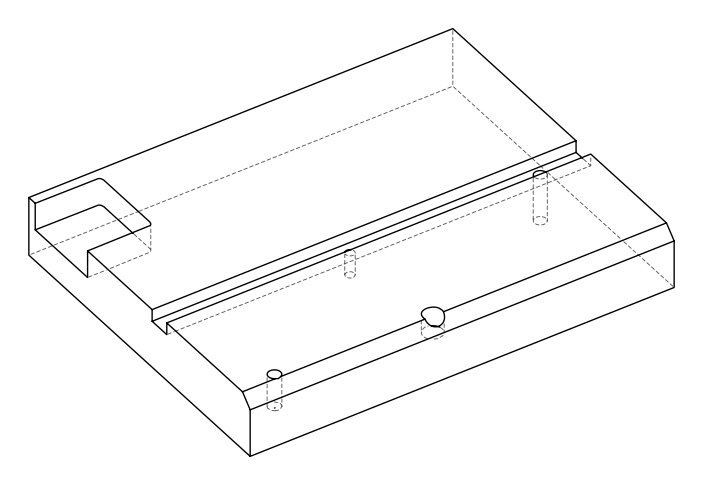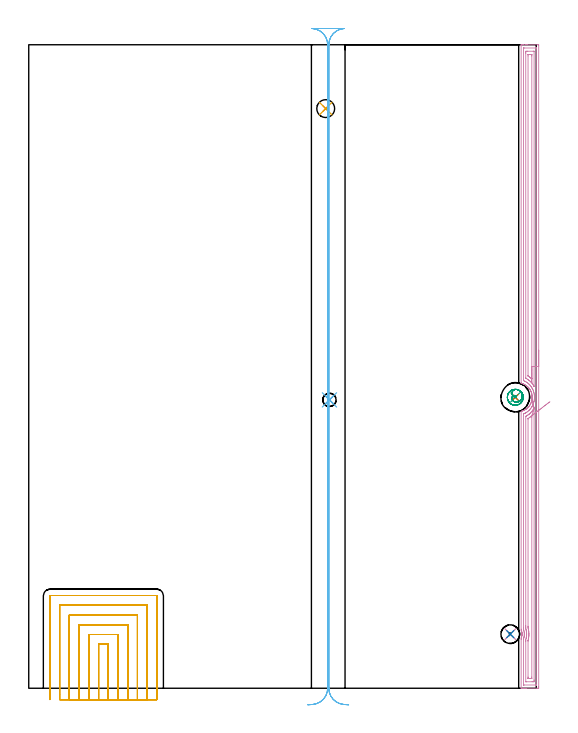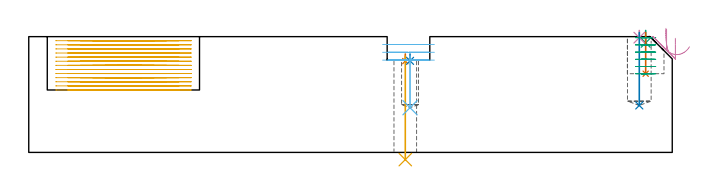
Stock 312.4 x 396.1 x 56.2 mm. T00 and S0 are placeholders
(PLAN: 12 operations, 8 tool changes, 51.6 min)
(1 SPOT_DRILL | STEP1HOLE | NXT0321_9005460120000 | 0.03 min | 1184 mm3)
(2 SPOT_DRILL_1 | STEP1POCKET | NXT0321_9005460120000 | 0.03 min | 1169 mm3)
(3 SPOT_DRILL_2 | STEP1POCKET_1 | NXT0321_9005460120000 | 0.05 min | 183 mm3)
(4 SPOT_DRILL_3 | STEP1POCKET_2 | NXT0321_9005460120000 | 0.03 min | 1 mm3)
(5 DRILL_THROUGH_HOLE_INTO_CENTER | STEP1HOLE | NXT0301_081 | 0.21 min | 4319 mm3)
(6 DRILL_BLIND_HOLE_INTO_CENTER | STEP1POCKET | NXT0301_053 | 0.1 min | 1188 mm3)
(7 DRILL_BLIND_HOLE_INTO_CENTER_1 | STEP1POCKET_1 | NXT0301_128 | 0.08 min | 1727 mm3)
(8 DRILL_BLIND_HOLE_INTO_CENTER_2 | STEP1POCKET_2 | NXT0301_086 | 0.14 min | 3309 mm3)
(9 MILL_ROUGH_BLIND_HOLE_CONTOUR | STEP1POCKET_1 | NXT0201_009 | Spiral | 1.42 min | 2563 mm3)
(10 AREA_MILL | FG_CHAMFER_SURFACE | UGT0205_001 | 12.92 min | 22854 mm3)
(11 MILL_SLOT | SLOT_PARTIAL_RECTANGULAR | NXT0201_009 | Follow Part, ap 2, ae 75% | 31.23 min | 116755 mm3)
(12 MILL_RECTANGULAR_SLOT | SLOT_RECTANGULAR | UGT0201_104 | Follow Part, ap 5, ae 75% | 5.32 min | 91075 mm3)
(TOOL NXT0321_9005460120000 | NC Spot Drill, 142deg, 12mm, Carbide, Uncoated | D12 PA142 FL30 Z2)
(TOOL NXT0301_081 | Carbide Drill 11mm [860.1-1100-033A1-MM 2214] | D11 PA140 FL55 Z2)
(TOOL NXT0301_053 | Carbide Drill 8.2mm [860.1-0820-025A1-MM 2214] | D8.2 PA140 FL47 Z2)
(TOOL NXT0301_128 | Carbide Drill 12mm [861.1-1200-036A1-GP GC34] | D12 PA150 FL37.4 Z2)
(TOOL NXT0301_086 | Carbide Drill 11.5mm [860.1-1150-035A1-MM 2214] | D11.5 PA140 FL55 Z2)
(TOOL NXT0201_009 | ENDMILL 8mm [2P460-0800-NA 1630] | D8 FL26 Z6)
(TOOL UGT0205_001 | Chamfer Mill 20 x 3 x 45 deg. | D20 FL50 Z2)
(TOOL UGT0201_104 | End Mill 20 mm | D20 FL22 Z2)
(OP 1 SPOT_DRILL)
G17 G21 G94 G90
T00 M6
G54
G17 G0 G90 X182.8 Y356.8 S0 M3
G43 Z66.2 H0
G94 G81 G98 Z44.327 F250. R47.8
G80
M5
M2
(OP 2 SPOT_DRILL_1)
G17 G21 G94 G90
T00 M6
G54
G17 G0 G90 X185.1 Y177.5 S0 M3
G43 Z66.2 H0
G94 G81 G98 Z44.447 F250. R47.8
G80
M5
M2
(OP 3 SPOT_DRILL_2)
G17 G21 G94 G90
T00 M6
G54
G17 G0 G90 X299.5 Y179.1 S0 M3
G43 Z66.2 H0
G94 G81 G98 Z53.2 F250. R59.2
G80
M5
M2
(OP 4 SPOT_DRILL_3)
G17 G21 G94 G90
T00 M6
G54
G17 G0 G90 X296.4 Y33.3 S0 M3
G43 Z66.2 H0
G94 G81 G98 Z55.705 F250. R59.2
G80
M5
M2
(OP 5 DRILL_THROUGH_HOLE_INTO_CENTER)
G17 G21 G94 G90
T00 M6
G54
G17 G0 G90 X182.8 Y356.8 S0 M3
G43 Z66.2 H1
G94 G73 G98 Z-3.502 F250. Q9.66 R46.8
G80
M5
M2
(OP 6 DRILL_BLIND_HOLE_INTO_CENTER)
G17 G21 G94 G90
T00 M6
G54
G17 G0 G90 X185.1 Y177.5 S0 M3
G43 Z66.2 H1
G94 G81 G98 Z21.7 F250. R46.8
G80
M5
M2
(OP 7 DRILL_BLIND_HOLE_INTO_CENTER_1)
G17 G21 G94 G90
T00 M6
G54
G17 G0 G90 X299.5 Y179.1 S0 M3
G43 Z66.2 H1
G94 G81 G98 Z38.2 F250. R58.2
G80
M5
M2
(OP 8 DRILL_BLIND_HOLE_INTO_CENTER_2)
G17 G21 G94 G90
T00 M6
G54
G17 G0 G90 X296.4 Y33.3 S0 M3
G43 Z66.2 H1
G94 G81 G98 Z22.8 F250. R58.2
G80
M5
M2
(OP 9 MILL_ROUGH_BLIND_HOLE_CONTOUR)
G17 G21 G94 G90
T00 M6
G54
G17 G0 G90 X299.5 Y179.1 S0 M3
G43 Z66.2 H1
Z55.7
G94 G3 X299.775 Y180.028 R0.505 F250.
X298.13 Y179.99 R1.458
X297.531 Y177.749 R1.83
X300.829 Y176.116 R2.904
X303.781 Y180.112 R3.82
X300.267 Y183.94 R4.179
X294.66 Y179.867 R4.9
X300.267 Y183.94 R-4.9
X297.463 Y181.903 R2.45
X299.5 Y179.1 R2.45
G0 Z52.2
G3 X299.775 Y180.028 R0.505
X298.13 Y179.99 R1.458
X297.531 Y177.749 R1.83
X300.829 Y176.116 R2.904
X303.781 Y180.112 R3.82
X300.267 Y183.94 R4.179
X294.66 Y179.867 R4.9
X300.267 Y183.94 R-4.9
X297.463 Y181.903 R2.45
X299.5 Y179.1 R2.45
G0 Z48.7
G3 X299.775 Y180.028 R0.505
X298.13 Y179.99 R1.458
X297.531 Y177.749 R1.83
X300.829 Y176.116 R2.904
X303.781 Y180.112 R3.82
X300.267 Y183.94 R4.179
X294.66 Y179.867 R4.9
X300.267 Y183.94 R-4.9
X297.463 Y181.903 R2.45
X299.5 Y179.1 R2.45
G0 Z45.2
G3 X299.775 Y180.028 R0.505
X298.13 Y179.99 R1.458
X297.531 Y177.749 R1.83
X300.829 Y176.116 R2.904
X303.781 Y180.112 R3.82
X300.267 Y183.94 R4.179
X294.66 Y179.867 R4.9
X300.267 Y183.94 R-4.9
X297.463 Y181.903 R2.45
X299.5 Y179.1 R2.45
G0 Z41.7
G3 X299.775 Y180.028 R0.505
X298.13 Y179.99 R1.458
X297.531 Y177.749 R1.83
X300.829 Y176.116 R2.904
X303.781 Y180.112 R3.82
X300.267 Y183.94 R4.179
X294.66 Y179.867 R4.9
X300.267 Y183.94 R-4.9
X297.463 Y181.903 R2.45
X299.5 Y179.1 R2.45
G0 Z38.2
G3 X299.775 Y180.028 R0.505
X298.13 Y179.99 R1.458
X297.531 Y177.749 R1.83
X300.829 Y176.116 R2.904
X303.781 Y180.112 R3.82
X300.267 Y183.94 R4.179
X294.66 Y179.867 R4.9
X300.267 Y183.94 R-4.9
X297.463 Y181.903 R2.45
X299.5 Y179.1 R2.45
G0 Z66.2
M5
M2
(OP 10 AREA_MILL)
G17 G21 G94 G90
T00 M6
G54
G17 G0 G90 X313.9 Y208.05 S1061 M3
G43 Z66.2 H0
Z55.4
G94 G1 Y208.012 Z54.528 F250.
Y207.898 Z53.664
Y207.709 Z52.812
Y207.447 Z51.98
Y207.113 Z51.174
Y206.71 Z50.4
Y206.242 Z49.664
Y205.71 Z48.972
Y205.121 Z48.329
Y204.478 Z47.74
Y203.786 Z47.208
Y203.05 Z46.74
Y202.276 Z46.337
Y201.47 Z46.003
Y200.638 Z45.741
Y199.786 Z45.552
Y198.922 Z45.438
Y198.05 Z45.4
Y0.984
X313.899 Y0.618 Z45.401
X313.895 Y0.096 Z45.403
X313.892 Y0.008 Z45.406
X313.376 Y0. Z45.921
X306.283 Z53.011
X305.737 Z53.56
X305.397 Z53.899
X304.85 Z54.446
X304.51 Z54.785
X303.83 Z55.47
X303.502 Z55.798
X303.131 Z56.16
X303.103 Y0.009 Z56.188
X303.1 Y0.171 Z56.2
Y30.099
X303.104 Y30.85 Z56.19
X303.161 Y30.992 Z56.134
X303.194 Y31.072 Z56.102
X303.355 Y31.516 Z55.945
X303.483 Y31.965 Z55.815
X303.568 Y32.41 Z55.726
X303.575 Y32.467 Z55.719
X303.607 Y32.706 Z55.691
X303.615 Y32.779 Z55.681
X303.624 Y32.837 Z55.675
X303.626 Y32.858 Z55.673
X303.642 Y33.081 Z55.657
Y33.096
X303.643 Y33.226 Z55.651
X303.645 Y33.314
Y33.347 Z55.652
X303.644 Y33.406 Z55.655
X303.641 Y33.527 Z55.657
X303.63 Y33.672 Z55.666
X303.626 Y33.751 Z55.673
X303.624 Y33.768 Z55.675
X303.586 Y34.047 Z55.709
X303.568 Y34.198 Z55.729
X303.534 Y34.372 Z55.763
X303.495 Y34.566 Z55.8
X303.485 Y34.622 Z55.813
X303.481 Y34.644 Z55.817
X303.402 Y34.914 Z55.895
X303.351 Y35.092 Z55.947
X303.191 Y35.537 Z56.106
X303.168 Y35.591 Z56.128
X303.101 Y35.757 Z56.184
X303.1 Y36.352 Z56.2
Y170.356
X303.105 Y170.443 Z56.191
X303.204 Y170.478 Z56.093
X303.495 Y170.561 Z55.804
X303.624 Y170.604 Z55.675
X303.915 Y170.699 Z55.385
X304.358 Y170.866 Z54.942
X304.699 Y171.015 Z54.601
X304.796 Y171.057 Z54.503
X305.213 Y171.262 Z54.085
X305.397 Y171.372 Z53.899
X305.691 Y171.547 Z53.608
X305.84 Y171.647 Z53.455
X305.986 Y171.743 Z53.313
X306.123 Y171.834 Z53.176
X306.138 Y171.845 Z53.161
X306.283 Y171.952 Z53.012
X306.456 Y172.076 Z52.844
X306.547 Y172.143 Z52.753
X306.564 Y172.155 Z52.736
X306.727 Y172.301 Z52.57
X306.885 Y172.44 Z52.413
X307.009 Y172.55 Z52.29
X307.081 Y172.618 Z52.219
X307.44 Y172.962 Z51.859
X307.523 Y173.048 Z51.776
X307.893 Y173.489 Z51.403
X308.057 Y173.695 Z51.243
X308.249 Y173.941 Z51.051
X308.322 Y174.044 Z50.977
X308.427 Y174.209 Z50.872
X308.57 Y174.435 Z50.729
X308.804 Y174.834 Z50.496
X308.943 Y175.11 Z50.354
X309.009 Y175.242 Z50.286
X309.21 Y175.673 Z50.089
X309.239 Y175.745 Z50.06
X309.327 Y175.983 Z49.973
X309.396 Y176.171 Z49.903
X309.541 Y176.62 Z49.758
X309.555 Y176.671 Z49.745
X309.657 Y177.065 Z49.642
X309.746 Y177.503 Z49.549
X309.748 Y177.513 Z49.547
X309.795 Y177.81 Z49.502
X309.816 Y177.949 Z49.48
X309.817 Y177.958 Z49.479
X309.829 Y178.059 Z49.47
X309.847 Y178.242 Z49.449
X309.862 Y178.405 Z49.429
X309.865 Y178.479 Z49.423
X309.885 Y178.795 Z49.412
X309.889 Y178.852 Z49.409
X309.888 Y179.29 Z49.406
Y179.298
X309.874 Y179.601 Z49.422
X309.871 Y179.681 Z49.427
X309.869 Y179.745 Z49.431
X309.824 Y180.191 Z49.474
X309.82 Y180.222 Z49.479
X309.757 Y180.639 Z49.54
X309.667 Y181.076 Z49.625
X309.666 Y181.084 Z49.627
X309.619 Y181.277 Z49.68
X309.608 Y181.32 Z49.691
X309.554 Y181.523 Z49.741
X309.552 Y181.532 Z49.743
X309.467 Y181.808 Z49.831
X309.413 Y181.977 Z49.884
X309.266 Y182.375 Z50.033
X309.204 Y182.543 Z50.096
X309.174 Y182.613 Z50.126
X309.133 Y182.708 Z50.166
X309.06 Y182.863 Z50.237
X309.057 Y182.87 Z50.24
X308.957 Y183.065 Z50.343
X308.825 Y183.32 Z50.473
X308.746 Y183.459 Z50.553
X308.573 Y183.763 Z50.725
X308.5 Y183.875 Z50.796
X308.322 Y184.154 Z50.977
X308.138 Y184.408 Z51.161
X308.057 Y184.513 Z51.242
X307.948 Y184.656 Z51.352
X307.846 Y184.776 Z51.453
X307.761 Y184.875 Z51.535
X307.698 Y184.951 Z51.601
X307.433 Y185.245 Z51.866
X307.286 Y185.395 Z52.013
X307.128 Y185.549 Z52.17
X306.559 Y186.042 Z52.74
X306.294 Y186.248 Z53.003
X306.024 Y186.442 Z53.273
X305.84 Y186.559 Z53.456
X305.676 Y186.664 Z53.62
X305.241 Y186.916 Z54.059
X304.775 Y187.152 Z54.524
X304.576 Y187.242 Z54.722
X304.51 Y187.271 Z54.786
X304.37 Y187.335 Z54.929
X304.092 Y187.435 Z55.207
X303.915 Y187.499 Z55.385
X303.483 Y187.637 Z55.816
X303.343 Y187.682 Z55.955
X303.202 Y187.723 Z56.094
X303.104 Y187.757 Z56.19
X303.1 Y187.867 Z56.2
Y395.929
X303.102 Y396.091 Z56.188
X303.131 Y396.1 Z56.16
X303.502 Z55.798
X303.83 Z55.47
X304.51 Z54.785
X305.737 Z53.56
X306.283 Z53.011
X306.897 Z52.398
X313.376 Z45.921
X313.652 Y396.098 Z45.646
X313.892 Y396.09 Z45.406
X313.899 Y395.848 Z45.399
X313.9 Y198.05 Z45.4
X312.486 Z46.814
X312.485 Y2.182 Z46.815
X312.484 Y2.071 Z46.816
X312.481 Y2.018 Z46.819
X312.48 Y2.011 Z46.82
X312.46 Y2.008 Z46.84
X312.407 Y2.004 Z46.893
X312.005 Y2. Z47.295
X304.912 Z54.388
X304.654 Y2.003 Z54.646
X304.546 Y2.007 Z54.754
X304.527 Y2.01 Z54.773
X304.521 Y2.021 Z54.779
X304.518 Y2.073 Z54.782
X304.516 Y2.182 Z54.784
X304.514 Y2.401 Z54.786
Y30.095
X304.521 Y30.319 Z54.779
X304.581 Y30.51 Z54.719
X304.677 Y30.824 Z54.623
X304.726 Y30.992 Z54.574
X304.807 Y31.289 Z54.493
X304.86 Y31.534 Z54.44
X304.928 Y31.886 Z54.372
X304.986 Y32.299 Z54.314
X305.036 Y32.779 Z54.264
X305.053 Y32.952 Z54.247
Y32.962
Y33.125
X305.045 Y33.672 Z54.255
X305.017 Y34.055 Z54.283
X304.952 Y34.566 Z54.348
X304.849 Y35.117 Z54.451
X304.766 Y35.459 Z54.534
X304.515 Y36.347 Z54.785
Y36.352
X304.514 Y37.242 Z54.786
Y168.565
X304.519 Y168.791 Z54.781
X304.521 Y168.84 Z54.779
X304.58 Y168.869 Z54.72
X305.397 Y169.242 Z53.903
X305.545 Y169.314 Z53.755
X305.831 Y169.463 Z53.469
X306.114 Y169.633 Z53.186
X306.283 Y169.741 Z53.017
X306.651 Y169.986 Z52.649
X307.182 Y170.356 Z52.118
X307.648 Y170.767 Z51.652
X308.057 Y171.139 Z51.243
X308.113 Y171.193 Z51.187
X308.17 Y171.249 Z51.13
X308.54 Y171.656 Z50.76
X308.943 Y172.133 Z50.357
X308.951 Y172.143 Z50.349
X309.326 Y172.65 Z49.974
X309.581 Y173.036 Z49.719
X309.641 Y173.131 Z49.659
X309.676 Y173.191 Z49.624
X309.83 Y173.458 Z49.47
X309.994 Y173.764 Z49.306
X310.079 Y173.929 Z49.221
X310.287 Y174.362 Z49.013
X310.488 Y174.823 Z48.812
X310.527 Y174.918 Z48.773
X310.553 Y174.987 Z48.747
X310.717 Y175.45 Z48.583
X310.781 Y175.651 Z48.519
X310.8 Y175.716 Z48.5
X310.972 Y176.352 Z48.328
X311.03 Y176.609 Z48.27
X311.126 Y177.09 Z48.174
X311.189 Y177.503 Z48.111
X311.215 Y177.698 Z48.085
X311.234 Y177.875 Z48.066
X311.278 Y178.396 Z48.022
X311.293 Y178.708 Z48.007
X311.298 Y179.29 Z48.002
X311.287 Y179.608 Z48.013
X311.247 Y180.183 Z48.053
X311.205 Y180.584 Z48.095
X311.131 Y181.076 Z48.169
X311.014 Y181.669 Z48.286
X310.939 Y181.97 Z48.361
X310.717 Y182.754 Z48.583
X310.681 Y182.863 Z48.619
X310.662 Y182.918 Z48.638
X310.33 Y183.756 Z48.97
X310.217 Y183.999 Z49.083
X309.953 Y184.526 Z49.347
X309.883 Y184.65 Z49.417
X309.83 Y184.742 Z49.47
X309.528 Y185.237 Z49.772
X309.33 Y185.543 Z49.97
X308.943 Y186.065 Z50.357
X308.636 Y186.436 Z50.664
X308.364 Y186.742 Z50.936
X308.057 Y187.062 Z51.243
X307.768 Y187.33 Z51.532
X307.17 Y187.839 Z52.13
X306.654 Y188.223 Z52.646
X306.283 Y188.461 Z53.017
X305.712 Y188.799 Z53.588
X305.397 Y188.956 Z53.903
X305.069 Y189.116 Z54.231
X304.592 Y189.328 Z54.708
X304.52 Y189.361 Z54.78
X304.518 Y189.368 Z54.782
X304.516 Y189.395 Z54.784
X304.515 Y189.45 Z54.785
X304.514 Y189.561 Z54.786
X304.515 Y393.918 Z54.785
X304.516 Y394.029 Z54.784
X304.519 Y394.083 Z54.781
X304.52 Y394.089 Z54.78
X304.54 Y394.093 Z54.76
X304.593 Y394.096 Z54.707
X304.995 Y394.1 Z54.305
X312.088 Z47.212
X312.346 Y394.097 Z46.954
X312.454 Y394.093 Z46.846
X312.473 Y394.091 Z46.827
X312.479 Y394.079 Z46.821
X312.482 Y394.027 Z46.818
X312.484 Y393.918 Z46.816
X312.486 Y393.699 Z46.814
Y198.05
X311.072 Z48.228
X311.071 Y185.959 Z48.229
X311.07 Y185.864 Z48.23
X311.068 Y185.801 Z48.232
X311.067 Y185.787 Z48.233
X310.602 Y186.552 Z48.698
X310.055 Y187.33 Z49.245
X309.83 Y187.625 Z49.47
X309.32 Y188.223 Z49.98
X308.943 Y188.623 Z50.357
X308.411 Y189.116 Z50.889
X308.057 Y189.418 Z51.243
X307.734 Y189.679 Z51.566
X307.298 Y190.01 Z52.002
X307.17 Y190.095 Z52.13
X306.93 Y190.251 Z52.37
X305.97 Y190.806 Z53.33
X305.935 Y190.828 Z53.365
X305.933 Y190.853 Z53.367
X305.931 Y190.903 Z53.369
X305.929 Y191.26 Z53.371
Y391.015
X305.93 Y391.372 Z53.37
X305.933 Y391.908 Z53.367
X305.935 Y392.078 Z53.365
X306.1 Y392.093 Z53.2
X306.283 Y392.096 Z53.017
X306.98 Y392.1 Z52.32
X307.17 Z52.13
X310.527 Z48.773
X310.717 Y392.099 Z48.583
X310.907 Y392.096 Z48.393
X311.033 Y392.09 Z48.267
X311.066 Y392.086 Z48.234
X311.067 Y392.07 Z48.233
X311.069 Y392.028 Z48.231
X311.071 Y391.908 Z48.229
X311.072 Y198.05 Z48.228
X309.657 Z49.643
Y190.621
X309.655 Y190.481 Z49.645
X309.653 Y190.411 Z49.647
X309.651 Y190.388 Z49.649
X309.635 Y190.396 Z49.665
X309.064 Y190.903 Z50.236
X308.943 Y191.004 Z50.357
X308.508 Y191.357 Z50.792
X308.057 Y191.705 Z51.243
X307.935 Y191.797 Z51.365
X307.349 Y192.186 Z51.951
X307.347 Y192.202 Z51.953
X307.345 Y192.246 Z51.955
X307.343 Y192.336 Z51.957
Y192.516
Y389.228
X307.347 Y389.943 Z51.953
X307.35 Y390.049 Z51.95
X307.359 Y390.09 Z51.941
X307.408 Y390.092 Z51.892
X307.624 Y390.096 Z51.676
X308.057 Y390.1 Z51.243
X308.965 Z50.335
X309.382 Y390.097 Z49.918
X309.591 Y390.093 Z49.709
X309.641 Y390.09 Z49.659
X309.651 Y390.082 Z49.649
X309.653 Y390.065 Z49.647
X309.655 Y389.998 Z49.645
X309.657 Y389.402 Z49.643
Y389.228
Y198.05
Y197.178 Z49.681
Y196.314 Z49.795
Y195.462 Z49.983
Y194.63 Z50.246
Y193.824 Z50.58
Y193.05 Z50.982
Y192.314 Z51.451
Y191.622 Z51.982
Y190.979 Z52.572
Y190.39 Z53.215
Y189.858 Z53.907
Y189.39 Z54.643
Y188.987 Z55.417
Y188.653 Z56.222
Y188.391 Z57.054
Y188.202 Z57.906
Y188.088 Z58.771
Y188.05 Z59.643
G0 X309.336 Y179.717 Z60.226
G1 X309.3 Y179.872 Z59.368
X309.28 Y179.953 Z58.5
X309.279 Y179.96 Z57.628
X309.295 Y179.893 Z56.758
X309.328 Y179.753 Z55.898
X309.378 Y179.54 Z55.053
X309.445 Y179.257 Z54.231
X309.529 Y178.904 Z53.437
X309.628 Y178.486 Z52.678
X309.742 Y178.005 Z51.959
X309.87 Y177.465 Z51.286
X310.011 Y176.87 Z50.664
X310.164 Y176.224 Z50.098
X310.328 Y175.533 Z49.591
X310.501 Y174.801 Z49.149
X310.683 Y174.035 Z48.773
X310.871 Y173.24 Z48.468
X311.065 Y172.422 Z48.235
X311.066 Y172.418 Z48.234
X311.068 Y172.362 Z48.232
X311.071 Y172.143 Z48.229
Y171.949
Y5.085
X311.07 Y4.728 Z48.23
X311.067 Y4.192 Z48.233
X311.065 Y4.022 Z48.235
X310.9 Y4.007 Z48.4
X310.717 Y4.004 Z48.583
X310.02 Y4. Z49.28
X309.83 Z49.47
X306.473 Z52.827
X306.283 Y4.001 Z53.017
X306.093 Y4.005 Z53.207
X305.967 Y4.01 Z53.333
X305.934 Y4.014 Z53.366
X305.933 Y4.03 Z53.367
X305.931 Y4.072 Z53.369
X305.929 Y4.192 Z53.371
Y28.67
X305.93 Y29.206 Z53.37
X305.932 Y29.56 Z53.368
X305.935 Y29.829 Z53.365
X306.14 Y30.618 Z53.16
X306.226 Y30.992 Z53.074
X306.236 Y31.04 Z53.064
X306.283 Y31.281 Z53.017
X306.362 Y31.806 Z52.938
X306.372 Y31.886 Z52.928
X306.445 Y32.616 Z52.855
X306.455 Y32.779 Z52.845
X306.466 Y33.13 Z52.834
X306.464 Y33.491 Z52.836
X306.46 Y33.672 Z52.84
X306.405 Y34.443 Z52.895
X306.39 Y34.566 Z52.91
X306.283 Y35.305 Z53.017
X306.255 Y35.459 Z53.045
X306.248 Y35.495 Z53.052
X306.137 Y35.973 Z53.163
X306.038 Y36.352 Z53.262
X305.95 Y36.688 Z53.35
X305.935 Y37.246 Z53.365
X305.931 Y37.601 Z53.369
X305.929 Y38.139 Z53.371
X305.928 Y38.497 Z53.372
X305.929 Y167.14 Z53.371
X305.931 Y167.259 Z53.369
X305.935 Y167.353 Z53.365
X305.938 Y167.373 Z53.362
X305.948 Y167.382 Z53.352
X305.977 Y167.4 Z53.323
X306.283 Y167.566 Z53.017
X306.354 Y167.605 Z52.946
X306.478 Y167.676 Z52.822
X306.904 Y167.944 Z52.396
X307.17 Y168.119 Z52.13
X307.436 Y168.302 Z51.864
X307.812 Y168.569 Z51.488
X307.948 Y168.679 Z51.352
X308.057 Y168.771 Z51.243
X308.423 Y169.094 Z50.877
X308.829 Y169.463 Z50.471
X308.887 Y169.519 Z50.413
X308.943 Y169.576 Z50.357
X309.317 Y169.979 Z49.983
X309.648 Y170.356 Z49.652
X309.731 Y170.456 Z49.569
X309.83 Y170.58 Z49.47
X310.119 Y170.958 Z49.181
X310.336 Y171.249 Z48.964
X310.488 Y171.48 Z48.812
X310.717 Y171.837 Z48.583
X310.831 Y172.027 Z48.469
X310.9 Y172.143 Z48.4
X311.009 Y172.333 Z48.291
X311.052 Y172.404 Z48.248
X311.065 Y172.422 Z48.235
X309.651 Y167.815 Z49.649
X309.654 Y167.741 Z49.646
X309.656 Y167.676 Z49.644
X309.657 Y167.377 Z49.643
Y166.956
Y6.872
X309.653 Y6.157 Z49.647
X309.65 Y6.051 Z49.65
X309.641 Y6.01 Z49.659
X309.592 Y6.008 Z49.708
X309.376 Y6.004 Z49.924
X308.943 Y6. Z50.357
X308.035 Z51.265
X307.618 Y6.003 Z51.682
X307.409 Y6.007 Z51.891
X307.359 Y6.01 Z51.941
X307.349 Y6.018 Z51.951
X307.347 Y6.035 Z51.953
X307.345 Y6.102 Z51.955
X307.343 Y6.698 Z51.957
Y6.872
Y29.031
X307.345 Y29.206 Z51.955
X307.35 Y29.385 Z51.95
X307.355 Y29.471 Z51.945
X307.506 Y30.099 Z51.794
X307.603 Y30.556 Z51.697
X307.68 Y30.992 Z51.62
X307.731 Y31.32 Z51.569
X307.8 Y31.886 Z51.5
X307.825 Y32.119 Z51.475
X307.853 Y32.432 Z51.447
X307.871 Y32.779 Z51.429
X307.876 Y32.961 Z51.424
X307.874 Y33.672 Z51.426
X307.868 Y33.863 Z51.432
X307.817 Y34.566 Z51.483
X307.792 Y34.832 Z51.508
X307.7 Y35.459 Z51.6
X307.631 Y35.888 Z51.669
X307.534 Y36.352 Z51.766
X307.376 Y37.038 Z51.924
X307.353 Y37.159 Z51.947
X307.351 Y37.246 Z51.949
X307.344 Y37.964 Z51.956
X307.343 Y38.139 Z51.957
Y165.715
X307.345 Y165.889 Z51.955
X307.348 Y165.978 Z51.952
X307.35 Y166.017 Z51.95
X308.057 Y166.502 Z51.243
X308.22 Y166.618 Z51.08
X308.446 Y166.783 Z50.854
X308.721 Y167.007 Z50.579
X308.943 Y167.195 Z50.357
X309.198 Y167.419 Z50.102
X309.547 Y167.734 Z49.753
X309.589 Y167.767 Z49.711
X309.651 Y167.815 Z49.649
X310.211 Y168.245 Z49.138
X310.805 Y168.7 Z48.689
X311.427 Y169.178 Z48.308
X312.074 Y169.674 Z47.996
X312.739 Y170.185 Z47.757
X313.419 Y170.706 Z47.591
X314.107 Y171.234 Z47.501
X314.799 Y171.765 Z47.487
X315.49 Y172.295 Z47.549
X316.173 Y172.82 Z47.687
X316.844 Y173.335 Z47.899
X317.498 Y173.837 Z48.184
X318.13 Y174.321 Z48.54
X318.735 Y174.786 Z48.964
X319.309 Y175.226 Z49.452
X319.846 Y175.638 Z50.002
X320.343 Y176.019 Z50.609
X320.797 Y176.367 Z51.268
G0 Z66.2
M5
M2
(OP 11 MILL_SLOT)
G17 G21 G94 G90
T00 M6
G54
G17 G0 G90 X48.9 Y-7. S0 M3
G43 Z66.222 H1
Z54.23
G94 G1 Y-4. F250.
Y27.1 F500.
X43.
Y-4.
Y-7. F250.
X54.9
Y-4.
Y33.1 F500.
X37.
Y-4.
Y-7. F250.
X60.9
Y-4.
Y39.1 F500.
X31.
Y-4.
Y-7. F250.
X66.9
Y-4.
Y45.1 F500.
X25.
Y-4.
Y-7. F250.
X72.9
Y-4.
Y51.1 F500.
X19.
Y-4.
Y-7. F250.
X78.9
Y-4.
Y56.7 F500.
G3 X78.5 Y57.1 R0.4
G1 X13.4
G3 X13. Y56.7 R0.4
G1 Y-4.
Y-7. F250.
G0 X48.9 Z52.236
G1 Y-4.
Y27.1 F500.
X43.
Y-4.
Y-7. F250.
X54.9
Y-4.
Y33.1 F500.
X37.
Y-4.
Y-7. F250.
X60.9
Y-4.
Y39.1 F500.
X31.
Y-4.
Y-7. F250.
X66.9
Y-4.
Y45.1 F500.
X25.
Y-4.
Y-7. F250.
X72.9
Y-4.
Y51.1 F500.
X19.
Y-4.
Y-7. F250.
X78.9
Y-4.
Y56.7 F500.
G3 X78.5 Y57.1 R0.4
G1 X13.4
G3 X13. Y56.7 R0.4
G1 Y-4.
Y-7. F250.
G0 X48.9 Z50.242
G1 Y-4.
Y27.1 F500.
X43.
Y-4.
Y-7. F250.
X54.9
Y-4.
Y33.1 F500.
X37.
Y-4.
Y-7. F250.
X60.9
Y-4.
Y39.1 F500.
X31.
Y-4.
Y-7. F250.
X66.9
Y-4.
Y45.1 F500.
X25.
Y-4.
Y-7. F250.
X72.9
Y-4.
Y51.1 F500.
X19.
Y-4.
Y-7. F250.
X78.9
Y-4.
Y56.7 F500.
G3 X78.5 Y57.1 R0.4
G1 X13.4
G3 X13. Y56.7 R0.4
G1 Y-4.
Y-7. F250.
G0 X48.9 Z48.248
G1 Y-4.
Y27.1 F500.
X43.
Y-4.
Y-7. F250.
X54.9
Y-4.
Y33.1 F500.
X37.
Y-4.
Y-7. F250.
X60.9
Y-4.
Y39.1 F500.
X31.
Y-4.
Y-7. F250.
X66.9
Y-4.
Y45.1 F500.
X25.
Y-4.
Y-7. F250.
X72.9
Y-4.
Y51.1 F500.
X19.
Y-4.
Y-7. F250.
X78.9
Y-4.
Y56.7 F500.
G3 X78.5 Y57.1 R0.4
G1 X13.4
G3 X13. Y56.7 R0.4
G1 Y-4.
Y-7. F250.
G0 X48.9 Z46.254
G1 Y-4.
Y27.1 F500.
X43.
Y-4.
Y-7. F250.
X54.9
Y-4.
Y33.1 F500.
X37.
Y-4.
Y-7. F250.
X60.9
Y-4.
Y39.1 F500.
X31.
Y-4.
Y-7. F250.
X66.9
Y-4.
Y45.1 F500.
X25.
Y-4.
Y-7. F250.
X72.9
Y-4.
Y51.1 F500.
X19.
Y-4.
Y-7. F250.
X78.9
Y-4.
Y56.7 F500.
G3 X78.5 Y57.1 R0.4
G1 X13.4
G3 X13. Y56.7 R0.4
G1 Y-4.
Y-7. F250.
G0 X48.9 Z44.259
G1 Y-4.
Y27.1 F500.
X43.
Y-4.
Y-7. F250.
X54.9
Y-4.
Y33.1 F500.
X37.
Y-4.
Y-7. F250.
X60.9
Y-4.
Y39.1 F500.
X31.
Y-4.
Y-7. F250.
X66.9
Y-4.
Y45.1 F500.
X25.
Y-4.
Y-7. F250.
X72.9
Y-4.
Y51.1 F500.
X19.
Y-4.
Y-7. F250.
X78.9
Y-4.
Y56.7 F500.
G3 X78.5 Y57.1 R0.4
G1 X13.4
G3 X13. Y56.7 R0.4
G1 Y-4.
Y-7. F250.
G0 X48.9 Z42.265
G1 Y-4.
Y27.1 F500.
X43.
Y-4.
Y-7. F250.
X54.9
Y-4.
Y33.1 F500.
X37.
Y-4.
Y-7. F250.
X60.9
Y-4.
Y39.1 F500.
X31.
Y-4.
Y-7. F250.
X66.9
Y-4.
Y45.1 F500.
X25.
Y-4.
Y-7. F250.
X72.9
Y-4.
Y51.1 F500.
X19.
Y-4.
Y-7. F250.
X78.9
Y-4.
Y56.7 F500.
G3 X78.5 Y57.1 R0.4
G1 X13.4
G3 X13. Y56.7 R0.4
G1 Y-4.
Y-7. F250.
G0 X48.9 Z40.271
G1 Y-4.
Y27.1 F500.
X43.
Y-4.
Y-7. F250.
X54.9
Y-4.
Y33.1 F500.
X37.
Y-4.
Y-7. F250.
X60.9
Y-4.
Y39.1 F500.
X31.
Y-4.
Y-7. F250.
X66.9
Y-4.
Y45.1 F500.
X25.
Y-4.
Y-7. F250.
X72.9
Y-4.
Y51.1 F500.
X19.
Y-4.
Y-7. F250.
X78.9
Y-4.
Y56.7 F500.
G3 X78.5 Y57.1 R0.4
G1 X13.4
G3 X13. Y56.7 R0.4
G1 Y-4.
Y-7. F250.
G0 X48.9 Z38.277
G1 Y-4.
Y27.1 F500.
X43.
Y-4.
Y-7. F250.
X54.9
Y-4.
Y33.1 F500.
X37.
Y-4.
Y-7. F250.
X60.9
Y-4.
Y39.1 F500.
X31.
Y-4.
Y-7. F250.
X66.9
Y-4.
Y45.1 F500.
X25.
Y-4.
Y-7. F250.
X72.9
Y-4.
Y51.1 F500.
X19.
Y-4.
Y-7. F250.
X78.9
Y-4.
Y56.7 F500.
G3 X78.5 Y57.1 R0.4
G1 X13.4
G3 X13. Y56.7 R0.4
G1 Y-4.
Y-7. F250.
G0 X48.9 Z36.283
G1 Y-4.
Y27.1 F500.
X43.
Y-4.
Y-7. F250.
X54.9
Y-4.
Y33.1 F500.
X37.
Y-4.
Y-7. F250.
X60.9
Y-4.
Y39.1 F500.
X31.
Y-4.
Y-7. F250.
X66.9
Y-4.
Y45.1 F500.
X25.
Y-4.
Y-7. F250.
X72.9
Y-4.
Y51.1 F500.
X19.
Y-4.
Y-7. F250.
X78.9
Y-4.
Y56.7 F500.
G3 X78.5 Y57.1 R0.4
G1 X13.4
G3 X13. Y56.7 R0.4
G1 Y-4.
Y-7. F250.
G0 X48.9 Z34.288
G1 Y-4.
Y27.1 F500.
X43.
Y-4.
Y-7. F250.
X54.9
Y-4.
Y33.1 F500.
X37.
Y-4.
Y-7. F250.
X60.9
Y-4.
Y39.1 F500.
X31.
Y-4.
Y-7. F250.
X66.9
Y-4.
Y45.1 F500.
X25.
Y-4.
Y-7. F250.
X72.9
Y-4.
Y51.1 F500.
X19.
Y-4.
Y-7. F250.
X78.9
Y-4.
Y56.7 F500.
G3 X78.5 Y57.1 R0.4
G1 X13.4
G3 X13. Y56.7 R0.4
G1 Y-4.
Y-7. F250.
G0 X48.9 Z32.294
G1 Y-4.
Y27.1 F500.
X43.
Y-4.
Y-7. F250.
X54.9
Y-4.
Y33.1 F500.
X37.
Y-4.
Y-7. F250.
X60.9
Y-4.
Y39.1 F500.
X31.
Y-4.
Y-7. F250.
X66.9
Y-4.
Y45.1 F500.
X25.
Y-4.
Y-7. F250.
X72.9
Y-4.
Y51.1 F500.
X19.
Y-4.
Y-7. F250.
X78.9
Y-4.
Y56.7 F500.
G3 X78.5 Y57.1 R0.4
G1 X13.4
G3 X13. Y56.7 R0.4
G1 Y-4.
Y-7. F250.
G0 X48.9 Z30.3
G1 Y-4.
Y27.1 F500.
X43.
Y-4.
Y-7. F250.
X54.9
Y-4.
Y33.1 F500.
X37.
Y-4.
Y-7. F250.
X60.9
Y-4.
Y39.1 F500.
X31.
Y-4.
Y-7. F250.
X66.9
Y-4.
Y45.1 F500.
X25.
Y-4.
Y-7. F250.
X72.9
Y-4.
Y51.1 F500.
X19.
Y-4.
Y-7. F250.
X78.9
Y-4.
Y56.7 F500.
G3 X78.5 Y57.1 R0.4
G1 X13.4
G3 X13. Y56.7 R0.4
G1 Y-4.
Y-7. F250.
G0 Z66.222
M5
M2
(OP 12 MILL_RECTANGULAR_SLOT)
G17 G21 G94 G90
T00 M6
G54
G17 G0 G90 X196.917 Y-10.202 S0 M3
G43 Z66.222 H0
Z52.4
G94 G1 X193.926 Y-9.97 F250.
G2 X184.7 Y0. R10. F500.
G1 Y396.1
G2 X194.253 Y406.09 R10.
G1 Y406.1
X174.447
Y406.09
G2 X184. Y396.1 R10.
G1 Y0.
G2 X174.774 Y-9.97 R10.
G1 X171.783 Y-10.202 F250.
G0 X196.917 Z48.6
G1 X193.926 Y-9.97
G2 X184.7 Y0. R10. F500.
G1 Y396.1
G2 X194.253 Y406.09 R10.
G1 Y406.1
X174.447
Y406.09
G2 X184. Y396.1 R10.
G1 Y0.
G2 X174.774 Y-9.97 R10.
G1 X171.783 Y-10.202 F250.
G0 X196.917 Z44.8
G1 X193.926 Y-9.97
G2 X184.7 Y0. R10. F500.
G1 Y396.1
G2 X194.253 Y406.09 R10.
G1 Y406.1
X174.447
Y406.09
G2 X184. Y396.1 R10.
G1 Y0.
G2 X174.774 Y-9.97 R10.
G1 X171.783 Y-10.202 F250.
G0 Z66.222
M5
M2
